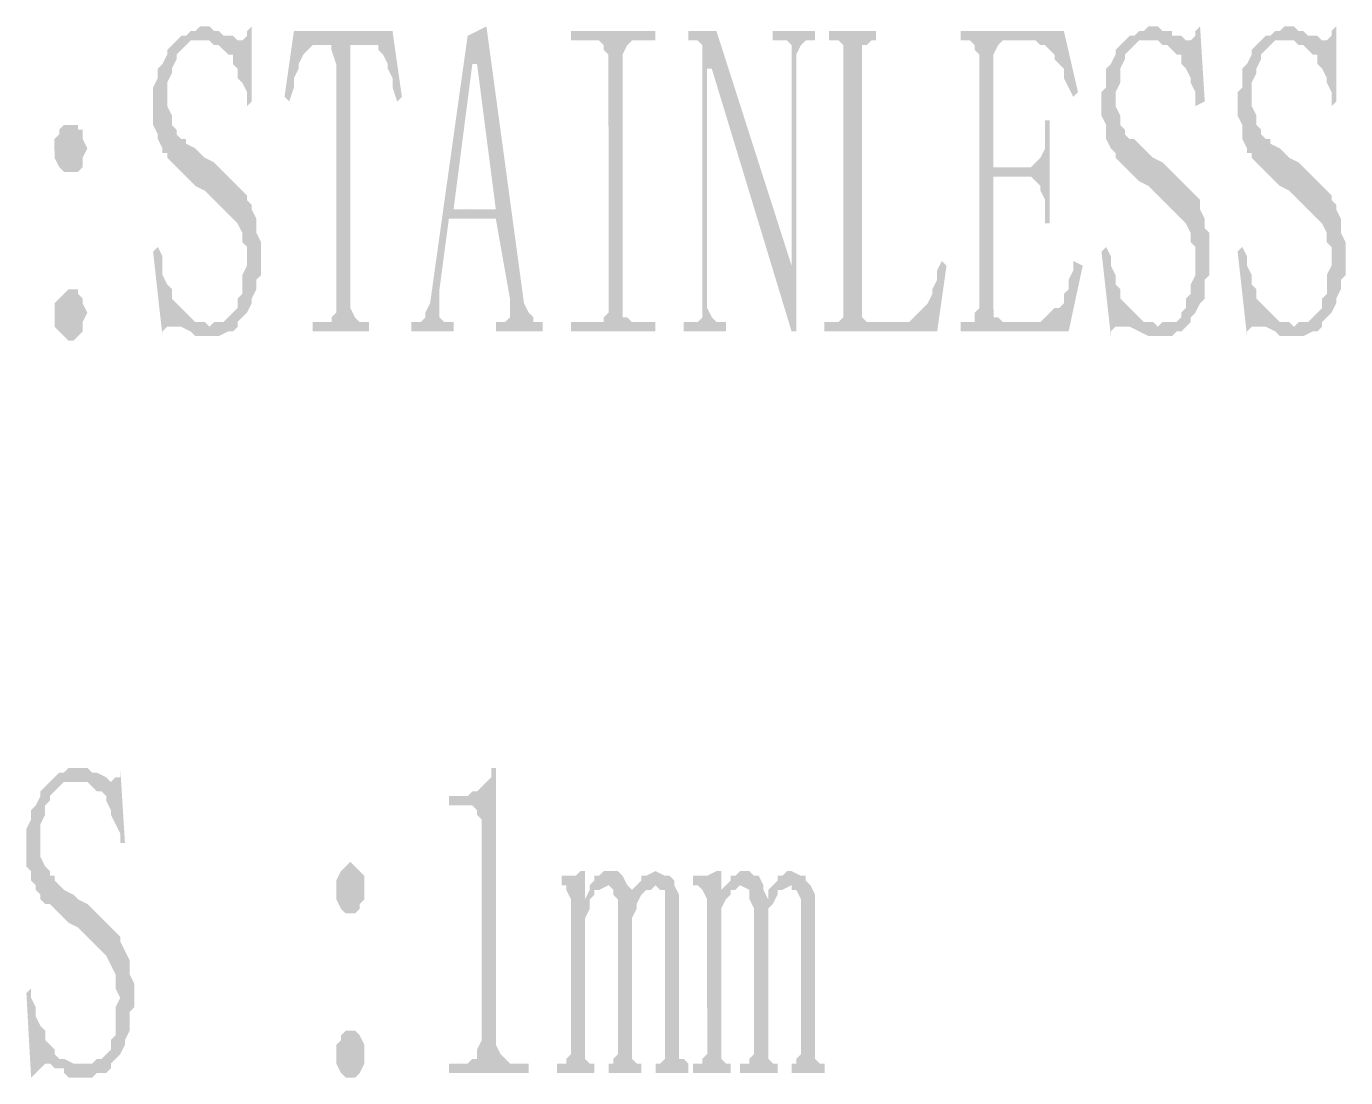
# Model space of a CAD drawing. Header units: millimetres. Extents: x -26542 to -511, y 85916 to 91363.
# Drawn here: x -1079.4 to -930.2, y 90955.9 to 91074.8 of the extents above; entities that cross this region are included whole.
import ezdxf

# ---------------------------------------------------------------- set-up
doc = ezdxf.new("R2010")
doc.units = ezdxf.units.MM
doc.layers.add('PDF_Solid Fills', color=7, linetype='Continuous')

msp = doc.modelspace()

# ---------------------------------------------------------------- hatches: boundary and pattern name
at = {"layer": 'PDF_Solid Fills', "transparency": 33554559, "extrusion": (-0.004685415688226653, -0.01745240643729066, 0.9998367168639969)}
for points in [[(-24637.46360024903, 87699.76735292282), (-24637.97641376778, 87699.62965632975), (-24638.35153069138, 87698.97914621746), (-24638.86434420827, 87698.8414496244), (-24639.23959155299, 87698.19090449903), (-24639.75240506988, 87698.05320790969), (-24640.12752199534, 87697.40269780112), (-24640.50263891893, 87696.7521876893), (-24640.87775584438, 87696.10167758446), (-24640.74005925294, 87695.5888640657), (-24640.97740954626, 87694.42527960008), (-24641.35265689099, 87693.77473447146), (-24641.07726370811, 87692.74910743767), (-24641.31468404015, 87691.58578381035), (-24641.17698744871, 87691.07297029532), (-24640.90159426397, 87690.04734326154), (-24640.76389767241, 87689.53452974278), (-24640.48843444895, 87688.50864187023), (-24640.21304126596, 87687.48301483644), (-24639.42483456607, 87686.59508439573), (-24639.28713797277, 87686.0822708807), (-24638.49880085175, 87685.19437545678), (-24638.36110426032, 87684.68156193802), (-24637.84829074342, 87684.81925853156), (-24637.71059415012, 87684.30644501653), (-24637.06008404354, 87683.93132808758), (-24636.40957393334, 87683.5562111619), (-24635.75906382489, 87683.1810942404), (-24635.10855371656, 87682.80597731844), (-24634.45784314827, 87682.43063456751), (-24633.80733303993, 87682.05551764183), (-24632.64400941273, 87681.8180973134), (-24631.9934993044, 87681.44298038445), (-24631.34298919595, 87681.06786345877), (-24630.69247908762, 87680.69274653727), (-24630.04183855804, 87680.31766463211), (-24629.39132844971, 87679.94254770642), (-24628.74081833952, 87679.56743078493), (-24628.09030823293, 87679.19231385551), (-24627.30203149247, 87678.30412257649), (-24627.02663830773, 87677.2784955427), (-24626.37612819928, 87676.90337861748), (-24626.1007350164, 87675.8777515837), (-24625.82534183154, 87674.85212454991), (-24626.0627621637, 87673.6888009226), (-24625.7873689807, 87672.66317388881), (-24625.51190575724, 87671.63728601625), (-24625.8870226827, 87670.98677590443), (-24625.61162949784, 87669.96114887437), (-24625.9867464233, 87669.31063876208), (-24626.36186334875, 87668.66012865724), (-24626.73698027234, 87668.00961854542), (-24627.24992421037, 87667.87188693555), (-24627.7627377254, 87667.73419034202), (-24628.13785465085, 87667.08368023718), (-24632.24049320549, 87665.9820724777), (-24631.72767968848, 87666.11976907123), (-24631.21486617159, 87666.25746566476), (-24630.0514121271, 87666.02008034894), (-24629.40090201679, 87665.64496342745), (-24628.375274983, 87665.92035661032), (-24627.86246146797, 87666.0580532034), (-24627.34964795108, 87666.19574978948), (-24626.83683443407, 87666.33344638301), (-24625.94877357059, 87667.1216881047), (-24625.43596005556, 87667.25938469823), (-24625.06084313011, 87667.90989480633), (-24625.19853972155, 87668.42270832136), (-24624.82342279796, 87669.07321842993), (-24624.44830587262, 87669.72372854222), (-24624.21075511933, 87670.88708718587), (-24624.34845171077, 87671.39990070462), (-24624.11110141745, 87672.56348517025), (-24624.38649460219, 87673.58911220403), (-24624.01137767674, 87674.23962230887), (-24624.2867708616, 87675.26524934266), (-24624.56216404447, 87676.29087637644), (-24624.69986063603, 87676.8036898952), (-24624.97525382077, 87677.82931692898), (-24625.76346052065, 87678.7172473697), (-24625.90115711396, 87679.23006088473), (-24626.17662033567, 87680.25594876427), (-24626.9648270373, 87681.14387920499), (-24627.10252362886, 87681.65669272002), (-24627.75316415832, 87682.03177462518), (-24627.89086074976, 87682.54458814394), (-24628.54137086007, 87682.91970506916), (-24629.19188096654, 87683.29482199112), (-24629.84239107685, 87683.66993891262), (-24630.4929712239, 87684.04531668406), (-24631.14348133234, 87684.42043360602), (-24631.79412186181, 87684.79551551118), (-24632.44463197025, 87685.1706324364), (-24633.60795559734, 87685.40805277228), (-24634.25846570393, 87685.78316969378), (-24634.90897581412, 87686.15828661574), (-24636.07242985873, 87686.3956719311), (-24636.21012645203, 87686.90848544613), (-24636.72293996892, 87686.77078886051), (-24637.37345007737, 87687.145905782), (-24637.51114667067, 87687.65871929703), (-24638.16165677714, 87688.03383622272), (-24638.437049962, 87689.0594632565), (-24639.22532670246, 87689.94765454298), (-24639.50071988534, 87690.97328157304), (-24639.63841647678, 87691.4860950918), (-24639.91380966164, 87692.51172212558), (-24639.67638932948, 87693.67504574917), (-24639.81408592104, 87694.1878592642), (-24639.5767356276, 87695.35144373355), (-24639.71443221904, 87695.86425724858), (-24639.33931529545, 87696.51476735715), (-24638.96419837011, 87697.16527746525), (-24638.58895102353, 87697.8158225976), (-24638.07613750652, 87697.9535191874), (-24637.05051047273, 87698.228912374), (-24633.46068543696, 87699.19282353297), (-24634.11119554529, 87699.56794045819), (-24635.1368225792, 87699.29254727531), (-24635.7874631068, 87699.66762918048), (-24636.30027662369, 87699.52993258694), (-24636.950786734, 87699.90504951263)], [(-24632.3350738202, 87701.14442389831), (-24632.71019074565, 87700.49391379021), (-24632.57249415235, 87699.98110027146), (-24632.94761107781, 87699.33059016662), (-24633.4604245947, 87699.19289357355), (-24637.05038005346, 87698.2289473908), (-24636.53743611544, 87698.36667900067), (-24635.88692600699, 87697.99156207498), (-24635.37411249196, 87698.12925866852), (-24634.72360238177, 87697.75414174283), (-24634.07309227332, 87697.37902481761), (-24633.56027875643, 87697.51672141068), (-24633.28481553285, 87696.49083353858), (-24632.63417500525, 87696.11575163342), (-24632.3587818204, 87695.09012459964), (-24631.7082717102, 87694.71500767395), (-24630.92006501032, 87693.82707722997), (-24630.50697523414, 87692.28863668116), (-24630.13185831055, 87692.93914678926)], [(-24616.81245004246, 87704.76264821971), (-24627.58192515722, 87701.87091472885), (-24626.67986028362, 87694.41583645018), (-24626.02935017517, 87694.04071952496), (-24625.92949601344, 87695.71689168736), (-24626.20488919818, 87696.74251872115), (-24625.96746886615, 87697.90584234474), (-24626.1052354963, 87698.41891670553), (-24625.86781516427, 87699.58224032912), (-24625.49269823881, 87700.23275043769), (-24625.11758131522, 87700.88326054951), (-24624.60476779833, 87701.02095713932), (-24623.5790103433, 87701.29638534226)], [(-24616.81245004246, 87704.76264821971), (-24623.5790103433, 87701.29638534226), (-24619.47637178877, 87702.39799309801), (-24618.96355827188, 87702.53568969155), (-24617.93780081684, 87702.81111789495), (-24617.80010422727, 87702.29830437619), (-24617.14959411707, 87701.92318745423), (-24616.36138741532, 87701.03525701026), (-24616.22362078505, 87700.52218265273), (-24615.43541408528, 87699.63425221201), (-24615.16002090042, 87698.60862517823), (-24614.23411760724, 87697.20788121922), (-24613.85900068178, 87697.85839133104)], [(-24606.6933546185, 87708.02953365678), (-24608.4693459206, 87706.45308523299), (-24606.61733887624, 87703.65137149254), (-24600.29735038069, 87688.30441715894), (-24604.91280245222, 87687.0651128171), (-24600.02195719595, 87687.27879012888), (-24596.14240408409, 87678.97356345505), (-24596.00470749079, 87678.46074994002), (-24595.7293143078, 87677.43512290623), (-24595.59161771636, 87676.92230938748), (-24595.96673464181, 87676.27179927891), (-24596.47967857798, 87676.13406766532), (-24596.99249209487, 87675.9963710797), (-24596.71709891199, 87674.97074404592), (-24591.58870290243, 87676.34778000461), (-24591.86409608542, 87677.3734070384), (-24592.37690960232, 87677.23571044533), (-24592.88972311921, 87677.09801385179), (-24593.02741971251, 87677.61082736682), (-24593.67806024023, 87677.98590927571), (-24594.46626694186, 87678.8738397127)], [(-24588.09358890064, 87712.47400756739), (-24597.32462346298, 87709.99536385294), (-24597.04923027998, 87708.96973681916), (-24593.97221875738, 87709.79595139157), (-24593.32170864905, 87709.42083446262), (-24593.18401205749, 87708.9080209476), (-24592.53350194916, 87708.53290402191), (-24585.09753578634, 87680.83966991259), (-24584.9598391949, 87680.32685639337), (-24585.33495611849, 87679.676346289), (-24585.19725952693, 87679.16353277024), (-24585.71007304394, 87679.0258361767), (-24588.78708456468, 87678.19962160382), (-24588.51169138169, 87677.17399457376), (-24579.2806568176, 87679.65263828496), (-24579.55605000234, 87680.67826531874), (-24582.12024800619, 87679.9897473394), (-24582.77075811464, 87680.36486426834), (-24583.28357163153, 87680.22716767527), (-24583.55896481627, 87681.25279470906), (-24590.99493097723, 87708.94602881884), (-24590.7575106452, 87710.10935244197), (-24590.38239371974, 87710.75986255053), (-24587.8181957159, 87711.44838052988)], [(-24581.4270131808, 87714.26406325866), (-24584.50402470166, 87713.43784869323), (-24584.22863151866, 87712.41222165944), (-24583.71581800177, 87712.54991824878), (-24583.20300448488, 87712.68761484232), (-24582.5523639553, 87712.31253293343), (-24582.41466736386, 87711.7997194184), (-24582.27697077242, 87711.28690589964), (-24580.83818392351, 87710.02359769121), (-24564.40867356933, 87683.64594451152), (-24566.3364958961, 87690.82559458679)], [(-24570.65740764677, 87717.15583177004), (-24575.27285971818, 87715.91652742447), (-24574.99746653531, 87714.89090039069), (-24573.97183950141, 87715.16629357729), (-24573.45902598451, 87715.3039901671), (-24572.80851587618, 87714.92887324141), (-24572.67081928463, 87714.41605972266), (-24572.53312269133, 87713.90324620763), (-24566.3364958961, 87690.82559458679), (-24564.40867356933, 87683.64594451152), (-24563.8958600543, 87683.78364110505), (-24572.02030917443, 87714.04094280116), (-24571.78275842115, 87715.20430144481), (-24571.40764149569, 87715.85481155291), (-24570.38201446191, 87716.13020473998)], [(-24563.99083192879, 87718.94588746829), (-24569.11922793824, 87717.56885150913), (-24568.8438347535, 87716.54322447162), (-24568.33089081733, 87716.68095608521), (-24567.81807730033, 87716.81865267875), (-24567.16756719013, 87716.44353575306), (-24567.02987059869, 87715.93072223803), (-24566.89217400725, 87715.41790871928), (-24559.45620784617, 87687.72467460949), (-24559.31851125287, 87687.21186109446), (-24559.18081466143, 87686.6990475757), (-24559.55593158503, 87686.04853746388), (-24560.06874510192, 87685.9108408778), (-24555.96610654925, 87687.01244862983), (-24556.47892006428, 87686.87475203676), (-24557.12943017262, 87687.24986896198), (-24557.40482335747, 87688.27549599577), (-24564.8407895203, 87715.96873010555), (-24565.11618270318, 87716.99435713934), (-24564.60336918628, 87717.13205373287), (-24564.22825226269, 87717.78256383725), (-24563.7154387458, 87717.92026043078)], [(-24543.47711747314, 87724.45406632079), (-24554.75953652605, 87721.42460122006), (-24554.48414334131, 87720.39897418628), (-24553.97119940317, 87720.53670579614), (-24546.7915493279, 87722.46452812478), (-24546.27873581101, 87722.60222471785), (-24545.62822570256, 87722.2271077889), (-24545.11541218567, 87722.36480438197), (-24544.4647716562, 87721.9897224768), (-24543.81426154776, 87721.61460555159), (-24543.67656495445, 87721.10179203656), (-24543.02605484612, 87720.7266751146), (-24542.37547469896, 87720.35129734315), (-24542.1000815141, 87719.32567031309), (-24541.31187481433, 87718.43773986911), (-24540.52366811445, 87717.54980943212), (-24540.14855118899, 87718.20031954069)], [(-24533.87096598546, 87727.58322014427), (-24534.38377950236, 87727.44552355073), (-24534.75889642781, 87726.7950134459), (-24535.2717099447, 87726.65731685283), (-24535.64695728943, 87726.0067717242), (-24536.15977080632, 87725.86907513067), (-24536.53488772991, 87725.21856501885), (-24536.91000465536, 87724.56805491401), (-24537.28512158082, 87723.91754480544), (-24537.14742498938, 87723.40473128669), (-24537.3847752827, 87722.24114682106), (-24537.76002262742, 87721.59060169244), (-24537.48462944268, 87720.56497465866), (-24537.20923625969, 87719.53934762487), (-24537.58435318514, 87718.88883751631), (-24537.3089600004, 87717.86321048625), (-24537.17126340885, 87717.3503969675), (-24536.89580018539, 87716.32450909168), (-24536.1075934855, 87715.43657865096), (-24535.83220030076, 87714.41095161717), (-24535.69450370921, 87713.89813809842), (-24534.90616658819, 87713.01024267823), (-24534.255656478, 87712.63512575254), (-24534.11795988656, 87712.12231223751), (-24533.46744977811, 87711.74719531229), (-24532.81693966978, 87711.37207839033), (-24532.16642956145, 87710.99696146138), (-24531.51591945114, 87710.6218445357), (-24530.8652088847, 87710.24650179222), (-24529.70188525761, 87710.00908145634), (-24529.05137514917, 87709.63396453485), (-24528.40086504084, 87709.25884760916), (-24527.7503549325, 87708.88373068767), (-24527.09984482219, 87708.50861375825), (-24526.44920429459, 87708.13353185682), (-24525.79869418428, 87707.75841492787), (-24525.14818407595, 87707.38329800591), (-24524.4976739675, 87707.00818108069), (-24523.7093972289, 87706.11998979794), (-24523.43400404416, 87705.09436276415), (-24522.78349393397, 87704.71924583847), (-24522.50810075097, 87703.69361880468), (-24522.2327075681, 87702.6679917709), (-24521.95731438324, 87701.64236473711), (-24522.19473471539, 87700.47904111724), (-24521.91927149368, 87699.4531532377), (-24522.29438841727, 87698.80264313286), (-24522.01899523428, 87697.77701609908), (-24522.39411215973, 87697.12650598679), (-24522.25641556643, 87696.61369247176), (-24522.63153249188, 87695.96318235993), (-24523.14434600878, 87695.82548577012), (-24524.17010346183, 87695.55005756672), (-24524.54522038728, 87694.89954745863), (-24528.13504542504, 87693.93563629594), (-24527.62223190803, 87694.07333288575), (-24526.45877786167, 87693.83594757412), (-24525.29545423633, 87693.59852724196), (-24524.78264071944, 87693.7362238313), (-24524.26982720441, 87693.87392042484), (-24523.75701368751, 87694.01161701791), (-24522.73125623248, 87694.28704522131), (-24522.35613930703, 87694.93755532615), (-24521.84332579013, 87695.07525191922), (-24521.46820886654, 87695.7257620315), (-24521.09309194109, 87696.37627213588), (-24521.23078853264, 87696.88908565463), (-24520.85567160905, 87697.5395957632), (-24520.61812085391, 87698.70295440685), (-24520.24300393031, 87699.35346451914), (-24520.51846715203, 87700.37935239123), (-24520.79386033677, 87701.40497942548), (-24520.41874341317, 87702.05548953358), (-24520.69413659617, 87703.08111657109), (-24520.96952977916, 87704.10674360115), (-24521.10722637246, 87704.6195571199), (-24521.3826195572, 87705.64518415369), (-24521.6580127402, 87706.67081118375), (-24522.30852284853, 87707.04592811316), (-24522.5839860721, 87708.07181598572), (-24523.37219277199, 87708.95974642597), (-24523.50988936529, 87709.472559941), (-24523.64758595673, 87709.98537345976), (-24524.29822648631, 87710.36045536492), (-24524.94873659464, 87710.73557228688), (-24525.59924670297, 87711.11068921583), (-24526.24975681142, 87711.48580614151), (-24526.90033696045, 87711.86118390178), (-24527.55084706878, 87712.23630083073), (-24528.20148759824, 87712.61138273217), (-24528.85199770669, 87712.98649966111), (-24530.01532133191, 87713.22391998954), (-24530.66583144036, 87713.59903691895), (-24531.31634154869, 87713.97415384417), (-24531.966851659, 87714.34927076614), (-24532.61749218847, 87714.7243526713), (-24533.1303057035, 87714.58665607776), (-24533.78081581381, 87714.96177300345), (-24533.91851240525, 87715.4745865222), (-24534.56902251358, 87715.84970344743), (-24534.84441569843, 87716.87533048121), (-24535.63269243704, 87717.76352176024), (-24535.90808562178, 87718.78914879775), (-24536.04578221333, 87719.30196231278), (-24535.80836188118, 87720.4652859401), (-24536.08375506417, 87721.49091297388), (-24536.22145165747, 87722.00372648891), (-24535.98410136218, 87723.16731095826), (-24536.12179795559, 87723.68012447329), (-24535.74668103014, 87724.33063458186), (-24535.37156410655, 87724.98114469042), (-24534.99631675996, 87725.63168981904), (-24534.48350324307, 87725.76938641211), (-24533.45787620917, 87726.04477959173), (-24529.86805117154, 87727.00869075768), (-24530.51856127998, 87727.3838076829), (-24531.54418831377, 87727.1084144963), (-24531.68188490521, 87727.62122801505), (-24532.70764236024, 87727.34579981584), (-24533.35815246857, 87727.72091673734)], [(-24528.74256997777, 87728.96025610296), (-24529.11768690136, 87728.30974599486), (-24528.97999030992, 87727.7969324761), (-24529.35510723537, 87727.14642237127), (-24529.8679207504, 87727.0087257782), (-24533.45787620917, 87726.04477959173), (-24532.94493227301, 87726.18251120532), (-24532.29442216281, 87725.80739427963), (-24531.78160864592, 87725.94509087317), (-24531.13109853934, 87725.56997394748), (-24530.48058842914, 87725.19485702226), (-24529.96777491225, 87725.33255361533), (-24529.69231169054, 87724.30666574324), (-24529.04167116096, 87723.93158383435), (-24528.25346445933, 87723.04365339736), (-24528.11576786777, 87722.5308398786), (-24527.327561168, 87721.64290943462), (-24526.9144713917, 87720.10446888208), (-24526.02654094936, 87720.89267558744)], [(-24518.99898273905, 87731.57652637083), (-24519.51179625408, 87731.4388297773), (-24519.88691317954, 87730.78831967246), (-24520.39972669643, 87730.65062307939), (-24520.77497404115, 87730.00007795077), (-24521.28778755816, 87729.86238135723), (-24521.6629044835, 87729.21187124914), (-24522.03802140709, 87728.56136114057), (-24522.41313833254, 87727.91085103201), (-24522.27544174111, 87727.39803751325), (-24522.51279203442, 87726.23445304763), (-24522.88803938101, 87725.583907919), (-24522.61264619627, 87724.55828088522), (-24522.33725301141, 87723.53265385143), (-24522.71236993687, 87722.88214374287), (-24522.43697675399, 87721.85651670909), (-24522.29928016069, 87721.34370319033), (-24522.02381693712, 87720.31781531777), (-24521.23561023723, 87719.42988487752), (-24520.96021705249, 87718.40425784374), (-24520.82252046093, 87717.8914443287), (-24520.03418334003, 87717.00354890479), (-24519.89648674848, 87716.49073538603), (-24519.38367323158, 87716.6284319791), (-24519.24597664014, 87716.11561846407), (-24518.59546652995, 87715.74050153885), (-24517.9449564215, 87715.36538461689), (-24517.29444631317, 87714.99026768794), (-24516.64393620472, 87714.61515076598), (-24515.99322563468, 87714.23980801878), (-24515.3427155281, 87713.86469109682), (-24514.17939190101, 87713.62727076095), (-24513.52888179256, 87713.25215383573), (-24512.87837168423, 87712.87703690678), (-24512.22786157578, 87712.50191998482), (-24511.57722104632, 87712.12683807965), (-24510.92671093787, 87711.75172115443), (-24510.27620082954, 87711.37660423247), (-24509.62569071935, 87711.00148730725), (-24508.83741397888, 87710.1132960245), (-24508.56202079589, 87709.08766899072), (-24507.91151068755, 87708.71255206503), (-24507.6361175027, 87707.68692503124), (-24507.36072431796, 87706.66129799746), (-24507.59814465186, 87705.49797437014), (-24507.32275146898, 87704.47234733636), (-24507.04728824541, 87703.44645946426), (-24507.42240517086, 87702.79594935197), (-24507.147011986, 87701.77032232564), (-24507.52212891146, 87701.11981221335), (-24507.89724583505, 87700.46930210525), (-24508.2723627605, 87699.81879199296), (-24508.78530669853, 87699.6810603831), (-24509.29812021554, 87699.54336379329), (-24509.67323713901, 87698.89285368519), (-24513.26306217676, 87697.9289425225), (-24512.75024866161, 87698.06663911231), (-24511.58679461526, 87697.82925379695), (-24510.93628450681, 87697.45413687499), (-24509.91065747302, 87697.72953005787), (-24509.39784395427, 87697.8672266514), (-24508.88503043924, 87698.00492324447), (-24508.37221692048, 87698.14261983056), (-24507.48415606061, 87698.93086155271), (-24506.97134254372, 87699.06855814578), (-24506.59622561827, 87699.71906825807), (-24506.73392220982, 87700.2318817731), (-24506.35880528623, 87700.88239187747), (-24505.98368836078, 87701.53290198976), (-24505.74613760749, 87702.69626063341), (-24505.88383419893, 87703.20907415217), (-24505.64648390561, 87704.3726586178), (-24505.92187709035, 87705.39828565158), (-24505.54676016502, 87706.04879576387), (-24505.82215334789, 87707.07442279393), (-24506.09754653275, 87708.10004982399), (-24506.23524312419, 87708.61286334274), (-24506.51063630893, 87709.63849037653), (-24507.29884300882, 87710.52642082097), (-24507.43653960212, 87711.039234336), (-24507.71200282383, 87712.06512221228), (-24508.50020952371, 87712.95305265253), (-24508.63790611702, 87713.46586616756), (-24509.28854664648, 87713.84094807273), (-24509.42624323803, 87714.35376159148), (-24510.07675334637, 87714.72887851717), (-24510.72726345656, 87715.10399543867), (-24511.37777356501, 87715.47911236761), (-24512.02835371217, 87715.85449013207), (-24512.6788638205, 87716.22960705357), (-24513.32950435008, 87716.60468895873), (-24513.98001445842, 87716.97980588768), (-24515.14333808376, 87717.21722621983), (-24515.79384819395, 87717.59234314179), (-24516.44435830228, 87717.96746007074), (-24517.60781234875, 87718.20484538283), (-24517.74550894019, 87718.71765890159), (-24518.25832245708, 87718.57996230805), (-24518.90883256553, 87718.95507923001), (-24519.04652915697, 87719.46789274504), (-24519.69703926716, 87719.84300967399), (-24519.97243245016, 87720.86863670405), (-24520.76070919062, 87721.75682799052), (-24521.03610237362, 87722.78245502058), (-24521.17379896506, 87723.29526853934), (-24521.4491921498, 87724.32089557312), (-24521.21177181776, 87725.48421920044), (-24521.3494684092, 87725.99703271175), (-24521.11211811577, 87727.1606171811), (-24521.24981470732, 87727.67343069613), (-24520.87469778187, 87728.3239408047), (-24520.49958085641, 87728.97445091698), (-24520.12433351169, 87729.6249960456), (-24519.61151999666, 87729.76269263867), (-24518.58589296276, 87730.03808582155), (-24514.99606792326, 87731.00199698051), (-24515.64657803357, 87731.37711390946), (-24516.67220506736, 87731.10172072286), (-24517.32284559496, 87731.47680262802), (-24517.83565911197, 87731.33910603495), (-24518.48616922216, 87731.7142229639)], [(-24513.87071714888, 87732.95352730947), (-24514.24583407422, 87732.3030172009), (-24514.10813748278, 87731.79020368587), (-24514.48325440637, 87731.13969357358), (-24514.99606792326, 87731.00199698051), (-24518.58602338214, 87730.0380508015), (-24518.073079444, 87730.17578241508), (-24517.42256933567, 87729.80066548614), (-24516.90975582064, 87729.9383620792), (-24516.25924571033, 87729.56324515399), (-24515.608735602, 87729.18812823202), (-24515.09592208511, 87729.32582481811), (-24514.82045886153, 87728.29993694555), (-24514.16981833382, 87727.92485504039), (-24513.38161163218, 87727.03692460014), (-24513.24391504063, 87726.52411108138), (-24512.45570834086, 87725.63618064439), (-24512.0426185627, 87724.09774009185), (-24511.66750163911, 87724.74825020041)], [(-24623.57920114498, 87701.29605446337), (-24623.06638762995, 87701.43375105644), (-24622.92869103665, 87700.92093753768), (-24622.00278774346, 87699.5201935824), (-24614.84221476724, 87672.8525865064), (-24614.70451817394, 87672.33977298765), (-24615.07963509939, 87671.68926287536), (-24614.94193850609, 87671.17644936033), (-24615.45475202485, 87671.03875276726), (-24616.99319257366, 87670.62566299085), (-24616.71779939078, 87669.60003595706), (-24610.56390676857, 87671.2524300823), (-24610.83929995145, 87672.27805711608), (-24611.86492698535, 87672.0026639332), (-24612.51543709554, 87672.37778085517), (-24613.30364379543, 87673.26571129914), (-24620.4642167734, 87699.93331837514), (-24620.87730654783, 87701.47175892396), (-24621.01500314113, 87701.98457244271), (-24620.50218962424, 87702.12226903625), (-24619.47656259045, 87702.39766221913)], [(-24608.46960676298, 87706.45301519614), (-24604.72318938025, 87676.11973277805), (-24604.96060971241, 87674.95640915073), (-24604.82291312097, 87674.4435956357), (-24605.19816046569, 87673.79305050708), (-24605.71097398258, 87673.65535391401), (-24606.22378749948, 87673.5176573242), (-24605.94839431648, 87672.49203029042), (-24601.33281182207, 87673.73136965604), (-24601.60820500681, 87674.75699668983), (-24602.12114894495, 87674.61926507996), (-24602.63396246184, 87674.48156848643), (-24603.28447257017, 87674.85668541212), (-24603.42216916161, 87675.36949892715), (-24603.69756234647, 87676.39512596093), (-24603.83532897662, 87676.90820032218), (-24604.11072216148, 87677.93382735224), (-24605.15061404591, 87685.90168413287), (-24600.02221803821, 87687.27872009203), (-24604.91306329262, 87687.06504277652), (-24607.1306136935, 87703.51383068785), (-24606.61780017661, 87703.65152727393)], [(-24553.97105932573, 87720.53618411906), (-24553.45824580884, 87720.67388070468), (-24552.80773570039, 87720.29876378318), (-24552.67003910709, 87719.78595026815), (-24552.01952900051, 87719.41083334247), (-24544.58356283768, 87691.71759923268), (-24544.95867976127, 87691.06708912086), (-24544.82098316983, 87690.55427560583), (-24544.68328657839, 87690.04146208707), (-24545.70891361218, 87689.76606890373), (-24541.60627505765, 87690.86767665995), (-24542.25678516598, 87691.24279358517), (-24542.76959868288, 87691.10509699164), (-24543.04499186587, 87692.13072402589), (-24546.90070656, 87706.49028501473), (-24543.31088152051, 87707.45419618115), (-24547.17609974288, 87707.51591205224), (-24550.4809580287, 87719.82395813521), (-24550.24353769468, 87720.98728176253), (-24549.86842077109, 87721.6377918711), (-24546.79140925035, 87722.46400644025)], [(-24582.27703115286, 87711.28661004454), (-24574.84113503073, 87683.59363677306), (-24574.70343843743, 87683.0808232543), (-24574.56567180716, 87682.56774890097), (-24574.94078873261, 87681.91723878868), (-24575.4536022495, 87681.77954219561), (-24576.47935970256, 87681.50411399221), (-24576.20396651968, 87680.47848695843), (-24571.58838402701, 87681.71782632777), (-24571.86377721187, 87682.74345336156), (-24572.88953466492, 87682.46802515816), (-24573.54004477337, 87682.84314208012), (-24574.32832151384, 87683.7313333666), (-24581.35112786165, 87709.88586608134), (-24580.83831434464, 87710.02356267488)], [(-24542.39917304099, 87714.29644134315), (-24542.91198655788, 87714.15874475008), (-24542.63659337489, 87713.13311771583), (-24542.49889678159, 87712.6203042008), (-24542.22350359871, 87711.59467716329), (-24542.08580700529, 87711.08186364826), (-24542.32315730059, 87709.91827918636), (-24542.69827422418, 87709.2677690778), (-24543.07352157077, 87708.61722394917), (-24543.58633508766, 87708.4795273561), (-24547.17616012529, 87707.51561619341), (-24543.3109419028, 87707.45390032232), (-24542.79812838591, 87707.59159691539), (-24542.14748785645, 87707.21651501022), (-24541.496977748, 87706.841398085), (-24541.3592811547, 87706.32858456625), (-24540.57107445481, 87705.4406541218), (-24540.43330782279, 87704.92757976474), (-24540.02021804836, 87703.38913921593), (-24539.88252145692, 87702.87632569717), (-24539.36970794003, 87703.01402229024)], [(-24649.44395506708, 87685.00496284291), (-24649.95676858223, 87684.86726625357), (-24650.33188550768, 87684.21675614128), (-24650.19418891612, 87683.70394262625), (-24650.56930584158, 87683.05343251443), (-24650.29391265684, 87682.02780548064), (-24650.01851947198, 87681.00217844686), (-24649.23024273152, 87680.11398716737), (-24648.57973262505, 87679.73887024587), (-24648.06691910815, 87679.87656683195), (-24647.55410559126, 87680.01426342502), (-24647.04129207425, 87680.15196001856), (-24646.66617514892, 87680.80247012293), (-24646.80387174035, 87681.31528364168), (-24646.94163837237, 87681.82835800294), (-24646.70408761909, 87682.99171664659), (-24647.49242474011, 87683.87961207051), (-24647.7678179231, 87684.9052391043), (-24648.28063143999, 87684.76754251122), (-24648.41832803329, 87685.28035602998)], [(-24636.11984585924, 87674.28707332956), (-24636.49496278283, 87673.63656321727), (-24632.99065701757, 87664.68079142272), (-24633.128353609, 87665.19360493775), (-24632.75330672238, 87665.84437588835), (-24632.24049320549, 87665.9820724777), (-24628.13772423158, 87667.08371525398), (-24628.78823433991, 87667.4588321792), (-24629.30117827805, 87667.3211005656), (-24629.81399179308, 87667.18340397254), (-24630.46450190141, 87667.55852090148), (-24631.11501201172, 87667.93363782344), (-24631.76552212005, 87668.30875474866), (-24632.4160322285, 87668.68387167435), (-24633.06667275797, 87669.05895357952), (-24633.34206594282, 87670.0845806133), (-24633.99257604929, 87670.45969754225), (-24634.78085278976, 87671.34788882127), (-24635.0562459745, 87672.37351585506), (-24635.33163915935, 87673.39914288884)], [(-24532.52734201495, 87702.10290553421), (-24532.9024589404, 87701.45239542564), (-24529.39815317327, 87692.49662362365), (-24529.53584976483, 87693.0094371424), (-24529.16080287809, 87693.660208093), (-24528.64798936306, 87693.79790468607), (-24528.13504542504, 87693.93563629594), (-24524.54522038728, 87694.89954745863), (-24525.19573049573, 87695.27466438012), (-24525.70867443376, 87695.13693277026), (-24526.22148794879, 87694.99923617719), (-24526.8719980591, 87695.37435310613), (-24527.52250816743, 87695.7494700281), (-24528.17301827762, 87696.12458695332), (-24528.82352838421, 87696.499703879), (-24529.47416891367, 87696.87478578417), (-24529.74956209853, 87697.90041281423), (-24530.40007220686, 87698.27552974317), (-24530.67553543043, 87699.30141761573), (-24531.46374213032, 87700.1893480597), (-24531.7391353132, 87701.21497508977)], [(-24517.654967507, 87706.09631681768), (-24518.03008443059, 87705.44580670958), (-24514.52577866346, 87696.49003490712), (-24514.66347525676, 87697.00284842588), (-24514.28842837014, 87697.65361937648), (-24513.26267091511, 87697.92904757988), (-24509.67284587747, 87698.8929587421), (-24510.32335598767, 87699.26807566406), (-24510.83629992395, 87699.1303440542), (-24511.34911344084, 87698.99264746439), (-24511.99962354917, 87699.36776439007), (-24512.65013365762, 87699.74288131157), (-24513.30064376595, 87700.11799823726), (-24513.95115387626, 87700.49311516248), (-24514.60179440386, 87700.86819707137), (-24514.87718758872, 87701.8938240977), (-24515.52769769705, 87702.26894102711), (-24515.80316092062, 87703.2948288992), (-24516.59136762039, 87704.18275934365), (-24516.86676080525, 87705.2083863737)], [(-24550.06376869045, 87695.74480410852), (-24550.30118902435, 87694.5814804812), (-24550.02579583961, 87693.55585344741), (-24550.26321617165, 87692.39252982382), (-24550.12551958021, 87691.87971630506), (-24550.36286987364, 87690.71613183944), (-24550.73811722023, 87690.06558671081), (-24551.11323414382, 87689.41507660225), (-24551.48835106916, 87688.76456649415), (-24551.86346799461, 87688.11405638559), (-24552.37628150976, 87687.97635979252), (-24552.88909502851, 87687.83866319899), (-24555.96610654925, 87687.01244862983), (-24560.06887552305, 87685.91080585402), (-24561.09450255695, 87685.63541267067), (-24560.81910937396, 87684.60978564061), (-24548.51106328727, 87687.91464392096), (-24549.413258582, 87695.36968718283)], [(-24535.70394685701, 87699.6005888395), (-24535.42855367227, 87698.57496180199), (-24535.66597400617, 87697.41163818212), (-24535.39058082143, 87696.38601114834), (-24535.76569774689, 87695.73550103605), (-24535.49023452331, 87694.70961316396), (-24535.86535144877, 87694.05910305539), (-24536.37829538493, 87693.9213714418), (-24536.75341231038, 87693.27086133324), (-24537.12852923584, 87692.62035122514), (-24537.50364615943, 87691.96984111657), (-24538.01645967632, 87691.8321445235), (-24538.52927319321, 87691.6944479337), (-24541.60628471395, 87690.86823336082), (-24545.70905368973, 87689.766590585), (-24546.22186720662, 87689.62889399519), (-24545.94647402177, 87688.6032669614), (-24534.15124145383, 87691.77042865567), (-24534.54062323179, 87699.36316850735)], [(-24644.62422415148, 87667.05518555269), (-24644.99934107694, 87666.40467544086), (-24645.37445800053, 87665.7541653323), (-24645.74957492598, 87665.10365522373), (-24645.47418174299, 87664.07802819367), (-24645.33641511097, 87663.56495382916), (-24645.06102192798, 87662.53932680283), (-24644.41051181778, 87662.16420987342), (-24643.76000170945, 87661.7890929482), (-24643.109491601, 87661.41397602623), (-24642.59667808411, 87661.55167261604), (-24642.22156116052, 87662.20218272414), (-24641.84644423507, 87662.85269283643), (-24642.12183741806, 87663.87831987021), (-24641.88435670536, 87665.04193935264), (-24642.67269382637, 87665.92983477656), (-24642.81039041781, 87666.44264829531), (-24643.46090052626, 87666.81776521681), (-24643.5985971177, 87667.33057873184)], [(-24629.5529844258, 87615.02151329862), (-24630.06579794083, 87614.88381670509), (-24630.57861145772, 87614.74612011202), (-24630.95372838131, 87614.09561000345), (-24631.46667231934, 87613.95787838986), (-24631.84178924479, 87613.30736828502), (-24632.21690617024, 87612.6568581732), (-24632.59202309384, 87612.00634806463), (-24632.96714001929, 87611.35583795654), (-24632.82937338902, 87610.84276359901), (-24633.06679372117, 87609.67943997541), (-24633.44204106589, 87609.0288948468), (-24633.16664788302, 87608.00326781301), (-24633.40406821505, 87606.83994418615), (-24633.26637162361, 87606.32713067112), (-24632.99097843887, 87605.30150363315), (-24632.57788866258, 87603.76306308433), (-24632.30242544087, 87602.73717521224), (-24631.65191533067, 87602.36205828656), (-24631.37652214768, 87601.33643125277), (-24630.72588161821, 87600.9613493476), (-24630.5881850248, 87600.44853582885), (-24629.93767491833, 87600.07341890736), (-24629.79997832503, 87599.56060539233), (-24629.14946821658, 87599.18548846664), (-24628.63665469969, 87599.32318505645), (-24627.98614459136, 87598.94806813076), (-24627.33556444233, 87598.57269036304), (-24626.68492391461, 87598.1976084616), (-24626.03441380442, 87597.82249153266), (-24624.87109018094, 87597.58507120423), (-24624.22058007075, 87597.20995427482), (-24623.57006996241, 87596.83483735332), (-24622.91955985397, 87596.45972042764), (-24622.2689193245, 87596.08463852294), (-24621.61840921605, 87595.70952160098), (-24620.96789910772, 87595.33440467576), (-24620.17969240597, 87594.44647423131), (-24619.3914857062, 87593.55854379106), (-24619.25378911279, 87593.04573027231), (-24618.97832589119, 87592.01984239975), (-24618.19011918944, 87591.13191195903), (-24618.4275395216, 87589.96858833218), (-24618.1521463386, 87588.9429612984), (-24617.87668311689, 87587.91707342584), (-24617.60128993215, 87586.89144639205), (-24617.97640685574, 87586.24093627976), (-24617.70101367275, 87585.21530924598), (-24618.07613059634, 87584.5647991416), (-24618.45124752179, 87583.91428902932), (-24618.96406103869, 87583.77659243578), (-24619.33930838341, 87583.12604731089), (-24619.85212190216, 87582.98835071782), (-24620.36493541731, 87582.85065412801), (-24624.46757397184, 87581.74904637225), (-24623.95476045494, 87581.88674296206), (-24623.3042503465, 87581.5116260401), (-24622.27849289158, 87581.7870542435), (-24622.140796302, 87581.27424072474), (-24621.49028619169, 87580.89912380278), (-24620.9774726748, 87581.03682038886), (-24619.95184564102, 87581.31221357547), (-24619.43903212412, 87581.44991016528), (-24618.92621860711, 87581.58760675834), (-24618.55097126239, 87582.23815188697), (-24617.5253442286, 87582.51354507357), (-24617.15022730501, 87583.16405517841), (-24617.28792389645, 87583.67686869716), (-24616.91280697286, 87584.32737880573), (-24616.53769004752, 87584.97788891755), (-24616.30013929424, 87586.1412475612), (-24616.43783588568, 87586.6540610767), (-24616.20041555353, 87587.81738469983), (-24616.4758787771, 87588.84327257983), (-24616.75127196009, 87589.86889961362), (-24616.37615503464, 87590.51940971846), (-24616.65154821938, 87591.54503675224), (-24616.78924481093, 87592.05785026727), (-24617.06463799381, 87593.08347730478), (-24617.85291473428, 87593.97166858753), (-24618.12830791913, 87594.99729562132), (-24618.26600451057, 87595.51010913635), (-24619.05421121034, 87596.39803958032), (-24619.84254833322, 87597.28593500052), (-24619.98024492466, 87597.79874851927), (-24620.63075503311, 87598.17386544123), (-24621.28126514144, 87598.54898236645), (-24621.93177525175, 87598.92409928842), (-24622.58228536008, 87599.29921621736), (-24623.23279546853, 87599.67433314305), (-24623.88350603671, 87600.04967588652), (-24624.53401614516, 87600.4247928122), (-24625.69733977038, 87600.66221314436), (-24626.34784988069, 87601.03733006958), (-24627.51117350592, 87601.27475040173), (-24628.1618140355, 87601.64983231062), (-24628.81232414383, 87602.02494923212), (-24628.95002073527, 87602.53776275134), (-24629.46283425228, 87602.4000661578), (-24629.60053084372, 87602.91287967283), (-24630.25104095205, 87603.28799659805), (-24631.03931769251, 87604.17618788127), (-24631.31471087737, 87605.20181491505), (-24631.59010406025, 87606.22744194884), (-24631.7278006518, 87606.7402554676), (-24632.00319383654, 87607.76588250138), (-24631.76577350439, 87608.9292061245), (-24632.04116668738, 87609.95483315503), (-24631.66604976193, 87610.60534326686), (-24631.80374635523, 87611.11815678561), (-24631.42869946861, 87611.76892773248), (-24631.05358254316, 87612.41943784477), (-24630.67833519843, 87613.0699829734), (-24630.16552168154, 87613.20767955948), (-24629.13989464764, 87613.48307274608), (-24625.55006961001, 87614.4469839083), (-24626.20057971834, 87614.82210083026), (-24627.36390334554, 87615.05952116614), (-24627.8768472817, 87614.92178955628), (-24628.52735739201, 87615.2969064815), (-24629.04017090704, 87615.15920988796)], [(-24624.93792361405, 87616.26071258308), (-24624.80022702261, 87615.74789906805), (-24624.66253043106, 87615.2350855493), (-24625.1753439462, 87615.09738896322), (-24625.55046087154, 87614.44687885139), (-24629.14028590929, 87613.4829676887), (-24628.62747239228, 87613.62066427851), (-24628.11465887539, 87613.75836087158), (-24627.46414876892, 87613.38324394636), (-24626.81363865861, 87613.00812702067), (-24626.30082514172, 87613.1458236142), (-24625.65011457342, 87612.77048086654), (-24625.51241798198, 87612.25766735151), (-24624.72421128221, 87611.36973691126), (-24624.5865146888, 87610.85692339251), (-24623.79830798716, 87609.96899295179), (-24623.01010128728, 87609.08106250782), (-24622.73470810428, 87608.05543547403), (-24622.22189458739, 87608.1931320671)], [(-24583.91075554513, 87627.27700025542), (-24584.42356906203, 87627.13930366188), (-24584.14817587729, 87626.1136766281), (-24584.52329280274, 87625.46316652326), (-24584.89840972633, 87624.81265641144), (-24585.27365707292, 87624.16211128654), (-24585.78647058981, 87624.024414693), (-24586.16151747468, 87623.37364374241), (-24587.18714450847, 87623.09825055953), (-24588.21290196339, 87622.82282235613), (-24587.93750877865, 87621.79719532235), (-24585.88612429169, 87622.34801670862), (-24585.3733107748, 87622.48571330169), (-24584.72280066449, 87622.1105963802), (-24584.58510407305, 87621.59778286144), (-24583.93446354358, 87621.22270095628), (-24577.60014015681, 87597.6322358204), (-24577.46244356537, 87597.11942230165), (-24577.69999431854, 87595.956063658), (-24577.5622977271, 87595.44325013924), (-24577.4246011338, 87594.93043662375), (-24577.93741465069, 87594.79274003068), (-24578.31253157614, 87594.14222992212), (-24579.33815860993, 87593.86683673924), (-24580.3639160631, 87593.5914085363), (-24580.08852288011, 87592.56578149833), (-24571.37030183291, 87594.9067286239), (-24571.6456950159, 87595.93235566141), (-24572.67132204969, 87595.65696247481), (-24573.69707950461, 87595.38153426768), (-24574.34758961305, 87595.75665119663), (-24574.99809972139, 87596.13176811859), (-24575.78630642314, 87597.01969856257), (-24576.06169960601, 87598.04532559263)], [(-24597.05474555132, 87612.75110790692), (-24597.42986247677, 87612.10059780208), (-24597.80497940036, 87611.45008769026), (-24598.04239973438, 87610.28676406294), (-24597.76700655138, 87609.2611370366), (-24597.49154332781, 87608.2352491566), (-24596.70333662617, 87607.34731871635), (-24596.05282651773, 87606.97220179066), (-24595.54001300083, 87607.10989838047), (-24595.02719948394, 87607.24759497354), (-24594.65208256035, 87607.89810508583), (-24594.78977915179, 87608.41091860086), (-24594.41466222634, 87609.06142871315), (-24594.69012544991, 87610.08731658524), (-24594.82782204135, 87610.60013010027), (-24595.10321522621, 87611.62575713778), (-24595.75372533454, 87612.00087405974), (-24596.40423544298, 87612.37599098124)], [(-24571.13770320546, 87618.61085147364), (-24571.65051672049, 87618.4731548801), (-24572.02563364594, 87617.82264476828), (-24573.05139109911, 87617.54721656861), (-24573.56420461601, 87617.40951997507), (-24573.28881143301, 87616.38389294129), (-24572.77599791612, 87616.52158953482), (-24572.63830132282, 87616.0087760198), (-24571.84989416308, 87615.12061975338), (-24567.4434631418, 87598.71006553527), (-24567.30576655036, 87598.19725202024), (-24567.68101389508, 87597.54670689162), (-24567.54331730364, 87597.03389337286), (-24568.05613082054, 87596.89619677933), (-24568.56894433743, 87596.75850018626), (-24568.29355115257, 87595.73287315574), (-24564.19091259991, 87596.83448091522), (-24564.4663057829, 87597.86010794202), (-24564.97911929979, 87597.72241135221), (-24565.62962940813, 87598.0975282779), (-24565.90502259112, 87599.12315531168), (-24569.62297065312, 87612.96964194719), (-24569.76066724642, 87613.48245546594), (-24569.52324691252, 87614.64577908535), (-24569.7986400954, 87615.6714061196), (-24570.31145361229, 87615.53370953351)], [(-24568.57350519975, 87619.29936945299), (-24569.08631871664, 87619.16167285992), (-24569.46143564023, 87618.51116274763), (-24569.97424915712, 87618.37346615782), (-24569.83655256568, 87617.86065264279), (-24570.21179991041, 87617.21010751417), (-24568.16041542345, 87617.76092890045), (-24567.50990531512, 87617.38581197849), (-24567.37220872182, 87616.87299845973), (-24566.72162857465, 87616.49762069201), (-24565.18305760459, 87616.91074549267), (-24565.45852082816, 87617.93663336476), (-24566.10903093661, 87618.31175028672), (-24566.89736805751, 87619.19964571064), (-24567.54787816596, 87619.57476263586)], [(-24563.44484834978, 87620.676475449), (-24564.33277879213, 87619.88826874737), (-24564.84559230902, 87619.75057215383), (-24564.70789571572, 87619.2377586388), (-24565.08314306231, 87618.58721351018), (-24565.4582599859, 87617.93670340162), (-24565.18279676419, 87616.9108155258), (-24566.72123731312, 87616.49772574939), (-24566.44584413012, 87615.4720987156), (-24566.17045094538, 87614.44647168182), (-24562.31480629183, 87600.08717153501), (-24562.17710970039, 87599.57435801625), (-24562.55222662585, 87598.92384790769), (-24562.41453003243, 87598.41103439266), (-24562.92747397057, 87598.27330277907), (-24562.65208078572, 87597.24767574528), (-24559.06212532695, 87598.21162192803), (-24559.33751851169, 87599.23724896554), (-24559.85046244983, 87599.09951735195), (-24560.50097255816, 87599.47463427717), (-24560.7763657429, 87600.50026131095), (-24564.49431380315, 87614.34674794693), (-24564.63201039459, 87614.85956146196), (-24564.39459006255, 87616.02288508508), (-24564.53228665399, 87616.53569860011), (-24564.29480594129, 87617.69931808999), (-24563.91968901583, 87618.34982819483), (-24563.40687549894, 87618.4875247879), (-24563.03175857349, 87619.13803490018), (-24560.98037408665, 87619.68885628646), (-24561.11807067809, 87620.20166980522), (-24561.76871120755, 87620.57675171038), (-24562.28152472444, 87620.43905511685)], [(-24556.26519827452, 87622.60429777391), (-24556.77801178955, 87622.4666011841), (-24557.66594223189, 87621.67839448247), (-24558.17888616992, 87621.54066286888), (-24558.69169968681, 87621.40296627535), (-24559.2045132037, 87621.26526968973), (-24558.92912001896, 87620.23964265594), (-24558.41630650207, 87620.37733924529), (-24557.76579639362, 87620.00222232006), (-24556.97738923389, 87619.11406605737), (-24552.57095821272, 87602.70351183927), (-24552.4332616193, 87602.19069832051), (-24552.80850896589, 87601.54015319189), (-24552.67081237258, 87601.02733967686), (-24553.18362589134, 87600.88964308705), (-24553.69643940649, 87600.75194649398), (-24553.42104622349, 87599.7263194602), (-24549.31840766896, 87600.82792721596), (-24549.59380085184, 87601.85355424974), (-24550.10661436873, 87601.7158576562), (-24550.75712447905, 87602.0909745819), (-24551.03251766192, 87603.1166016194), (-24554.75046572404, 87616.96308824746), (-24554.88816231547, 87617.47590176621), (-24555.16355549835, 87618.5015288), (-24554.92613516632, 87619.66485242732), (-24555.43894868321, 87619.52715583378)], [(-24553.70113068994, 87623.29278073693), (-24554.21394420683, 87623.1550841434), (-24554.58906113228, 87622.50457403483), (-24555.10187464918, 87622.36687744176), (-24554.96417805587, 87621.85406392673), (-24555.33942540246, 87621.20351879811), (-24553.8008544324, 87621.61664359085), (-24552.63753080531, 87621.37922326243), (-24552.49983421376, 87620.86640974367), (-24552.3620675836, 87620.35333538242), (-24550.31068309478, 87620.90415677615), (-24551.09895983525, 87621.79234805517), (-24551.23665642668, 87622.3051615702), (-24552.0249935477, 87623.19305699412), (-24552.5378070646, 87623.05536040105), (-24553.18831717304, 87623.43047733)], [(-24548.57286510337, 87624.66978167184), (-24549.0856786184, 87624.53208508575), (-24549.46079554386, 87623.88157497393), (-24549.97360906075, 87623.7438783804), (-24549.83591246931, 87623.23106486164), (-24550.21115981403, 87622.58051973674), (-24550.58627673762, 87621.9300096319), (-24550.31081351591, 87620.90412175236), (-24552.3620675836, 87620.35333538242), (-24551.57386088185, 87619.46540494217), (-24551.29846769897, 87618.43977790838), (-24547.44282304356, 87604.08047775785), (-24547.30512645212, 87603.56766424654), (-24547.68024337757, 87602.91715413425), (-24547.54254678602, 87602.4043406155), (-24548.0554907223, 87602.26660900563), (-24548.56830423919, 87602.1289124121), (-24548.29291105433, 87601.10328537831), (-24544.19014208054, 87602.20492815832), (-24544.46553526528, 87603.23055518838), (-24544.97847920156, 87603.09282357479), (-24545.62898930989, 87603.46794050373), (-24545.90438249474, 87604.49356753752), (-24549.62233055488, 87618.3400541693), (-24549.76002714818, 87618.8528676848), (-24550.03542033304, 87619.87849471858), (-24549.66030340758, 87620.5290048304), (-24549.42282269301, 87621.69262431283), (-24549.56051928457, 87622.20543783158), (-24549.04770576756, 87622.34313442511), (-24548.15977532521, 87623.13134112675), (-24546.10839083837, 87623.68216251256), (-24546.75903136784, 87624.05724441772), (-24546.89672795928, 87624.57005793648), (-24547.40954147629, 87624.43236134341)], [(-24570.21193033154, 87617.21007249411), (-24570.0742337401, 87616.69725897536), (-24570.31165407225, 87615.53393535176), (-24569.79884055536, 87615.67163194157), (-24569.42372363177, 87616.3221420534), (-24569.56142022321, 87616.83495556843), (-24569.04860670632, 87616.97265216196), (-24568.1605458447, 87617.76089387992)], [(-24560.98063492705, 87619.68878624542), (-24563.03201941587, 87619.1379648596), (-24562.38137888629, 87618.76288295444), (-24561.8685653694, 87618.90057954751), (-24561.59317218454, 87617.87495251372), (-24561.3177789998, 87616.84932547994), (-24561.04231577809, 87615.82343760738), (-24557.18667112454, 87601.46413745312), (-24557.0489745331, 87600.95132393809), (-24556.9112779398, 87600.43851041934), (-24557.28639486525, 87599.78800031124), (-24557.79933880328, 87599.65026869765), (-24557.52394561854, 87598.62464166712), (-24553.93412058079, 87599.58855282608), (-24554.20951376564, 87600.61417985987), (-24554.86002387397, 87600.98929678882), (-24555.37283739087, 87600.85160019575), (-24555.64823057386, 87601.87722722953), (-24559.50387522741, 87616.2365273838), (-24559.77933845087, 87617.26241525635), (-24560.05473163386, 87618.28804229014), (-24560.19242822716, 87618.80085580517)], [(-24555.33955582173, 87621.20348377759), (-24555.71467274718, 87620.55297367321), (-24555.43927956419, 87619.5273466357), (-24554.9264660473, 87619.66504322505), (-24554.55134912184, 87620.31555333734), (-24554.6890457134, 87620.82836685237), (-24554.17623219639, 87620.96606344543), (-24553.8011152728, 87621.61657355027)], [(-24546.10839083837, 87623.68216251256), (-24548.15977532521, 87623.13134112675), (-24548.02207873377, 87622.61852761172), (-24547.50913479761, 87622.75625922158), (-24546.72092809586, 87621.86832877342), (-24546.44553491299, 87620.84270174708), (-24546.17007168941, 87619.81681386754), (-24542.31442703586, 87605.45751371654), (-24542.17673044442, 87604.94470019778), (-24542.55184736801, 87604.29419009341), (-24542.41415077657, 87603.78137657465), (-24542.9270947146, 87603.64364496479), (-24542.65170152974, 87602.61801793054), (-24539.06187649211, 87603.58192909323), (-24539.3372696751, 87604.60755612701), (-24539.850083192, 87604.46985953348), (-24540.50059330219, 87604.84497646289), (-24540.77598648518, 87605.87060349667), (-24544.63163113862, 87620.22990364349), (-24544.90709436219, 87621.2557915235), (-24545.18248754705, 87622.28141855355), (-24545.32018413662, 87622.79423207231)], [(-24628.20988213609, 87589.5410586074), (-24628.58499906154, 87588.89054849511), (-24625.59357685014, 87579.7973409458), (-24625.21845992468, 87580.4478510539), (-24624.84334300109, 87581.0983611662), (-24624.46822607575, 87581.74887127057), (-24620.36545709998, 87582.85051405057), (-24620.87827061687, 87582.71281745704), (-24621.3912145549, 87582.57508584345), (-24622.55453817837, 87582.81250617933), (-24623.06735169527, 87582.67480958626), (-24623.71786180558, 87583.04992650775), (-24623.85555839702, 87583.56274002651), (-24624.50606850721, 87583.9378569522), (-24625.15670903493, 87584.31293885736), (-24625.43210221967, 87585.33856589114), (-24626.08261232811, 87585.71368281264), (-24626.87081902788, 87586.60161325708), (-24627.14628225146, 87587.6275011329), (-24627.93448895321, 87588.51543157361)], [(-24592.09759820113, 87594.28956046328), (-24592.61041171802, 87594.15186387347), (-24592.98552864348, 87593.50135376537), (-24592.84783205017, 87592.98854024662), (-24593.22294897551, 87592.33803013805), (-24592.94748575205, 87591.31214226177), (-24592.8097891605, 87590.79932874674), (-24592.67209256906, 87590.28651523171), (-24591.88388586743, 87589.39858478773), (-24591.23337575898, 87589.02346786577), (-24590.72056224395, 87589.16116445558), (-24590.2077487252, 87589.29886104865), (-24589.8326318016, 87589.94937115721), (-24589.59521146759, 87591.11269478081), (-24589.87060465245, 87592.1383218146), (-24590.14606787416, 87593.16420968669), (-24590.93427457579, 87594.05214013485), (-24591.58478468424, 87594.42725705635)]]:
    msp.add_hatch(color=256, dxfattribs=at).paths.add_polyline_path(points)

doc.saveas('drawing.dxf')
